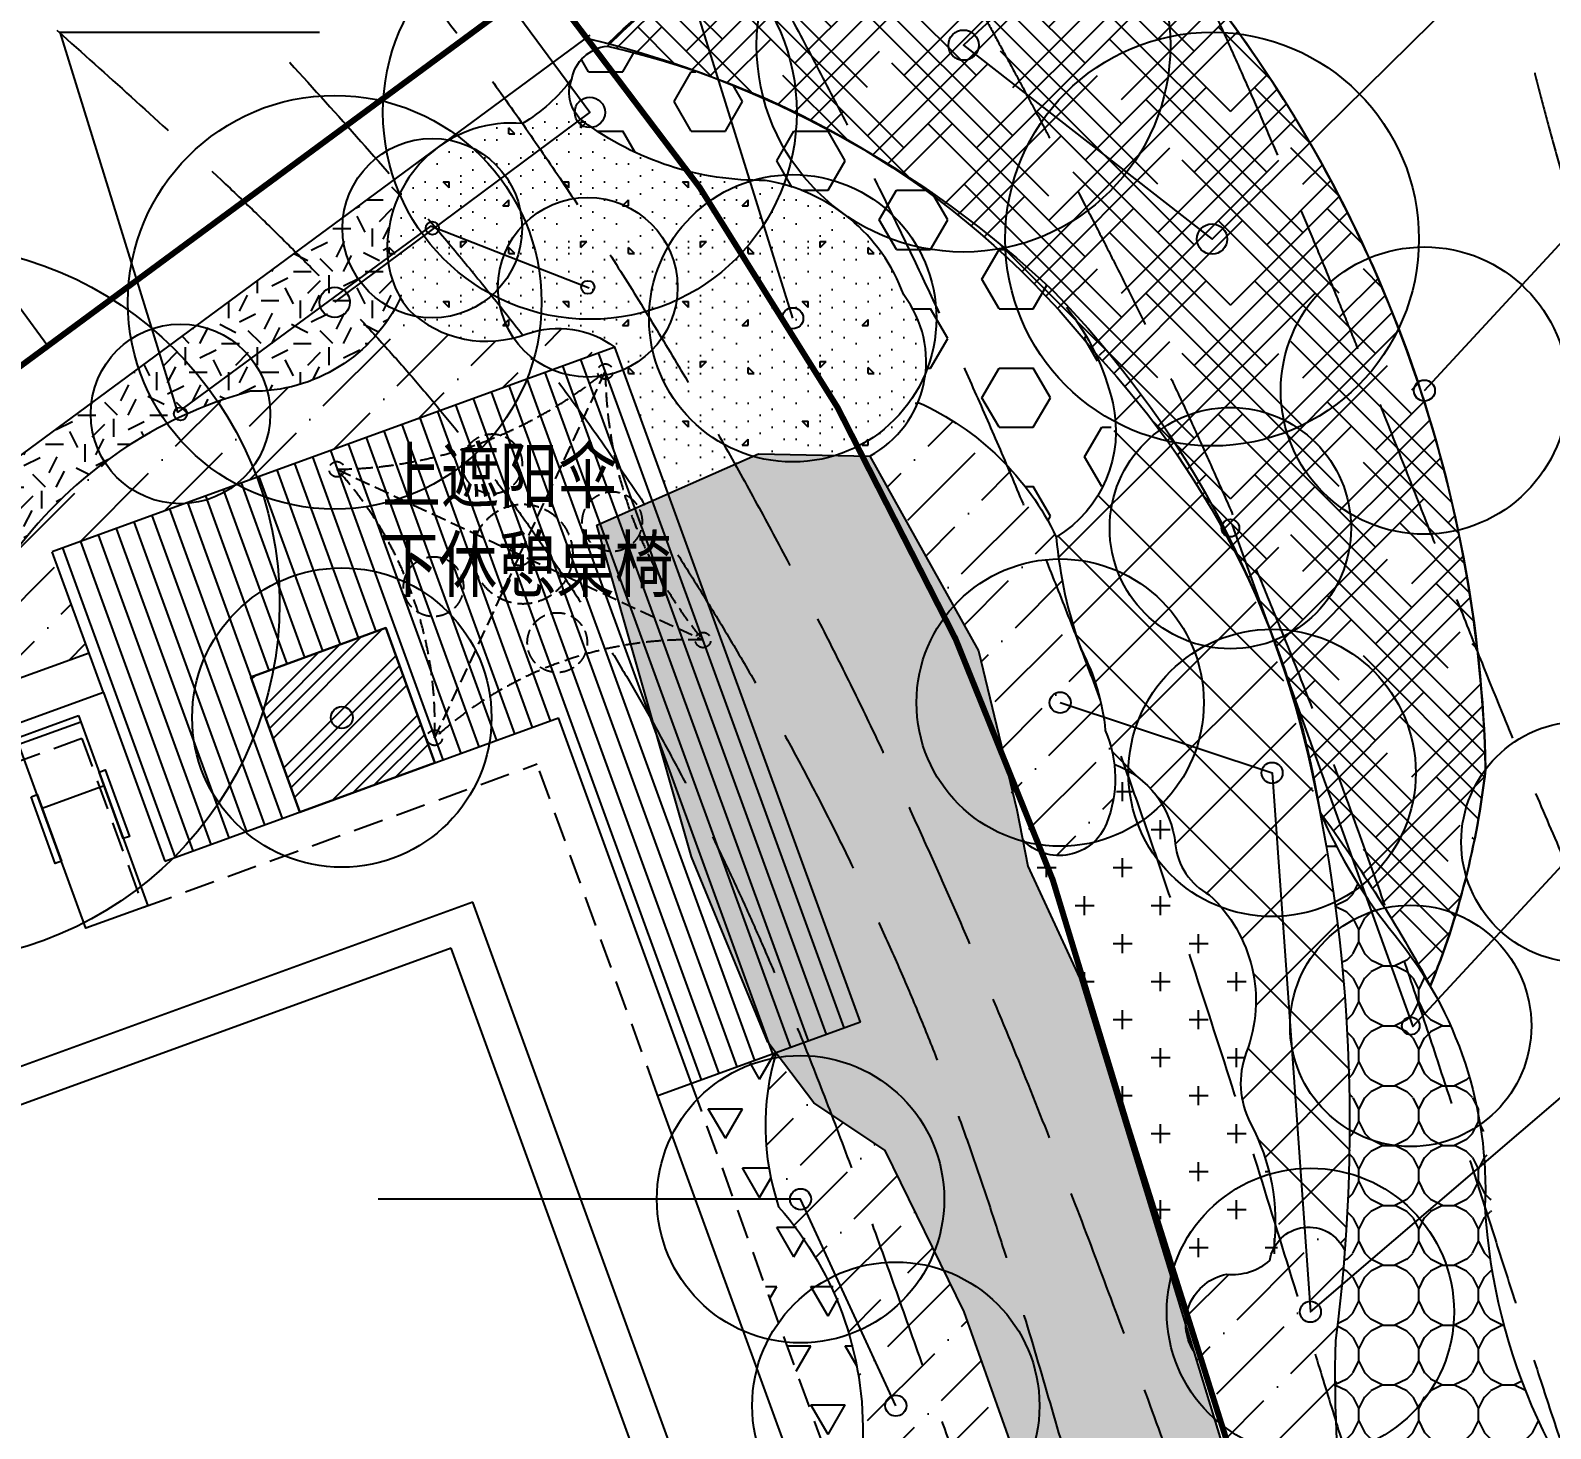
# Model space of a CAD drawing. Extents: x 141531 to 670160, y -200720 to 55914.
# Drawn here: x 523404 to 536102, y -154864 to -143185 of the extents above; entities that cross this region are included whole.
import ezdxf

# ---------------------------------------------------------------- set-up
doc = ezdxf.new("R2010")
doc.units = 0
doc.header["$LTSCALE"] = 1000
doc.header["$MEASUREMENT"] = 0
doc.linetypes.add('DASH', pattern=[0.35, 0.25, -0.1])
doc.linetypes.add('DASHED2', pattern=[0.375, 0.25, -0.125])
for name, color, linetype in [('me2', 40, 'CONTINUOUS'), ('WALL', 254, 'CONTINUOUS'), ('乔木标注', 10, 'CONTINUOUS'), ('乔木配置', 3, 'CONTINUOUS'), ('填充', 3, 'CONTINUOUS'), ('文字22', 3, 'CONTINUOUS'), ('植物', 3, 'CONTINUOUS'), ('灌木', 86, 'CONTINUOUS'), ('灌木填充', 56, 'CONTINUOUS'), ('设计', 4, 'CONTINUOUS')]:
    doc.layers.add(name, color=color, linetype=linetype)
doc.styles.add('DIM_FONT', font='txt', dxfattribs={"width": 0.8})
doc.linetypes.add('ZIGZAG', pattern='A,0.0001,-0.2,[131,ltypeshp.shx,S=0.2,R=0,X=-0.2,Y=0],-0.4,[131,ltypeshp.shx,S=0.2,R=180,X=0.2,Y=0],-0.2', length=0.8001)
pattern_1 = [(45, (0, 0), (168.3798022700467, 617.3926083235043), [793.75, -158.75, 0, -158.75])]

# ---------------------------------------------------------------- blocks, each defined once
blk = doc.blocks.new('MMMTT')
at = {"layer": 'me2', "color": 8, "linetype": 'DASH', "ltscale": 0.5}
for p, q in [((83818581.71865974, 90745049.26949345), (83820950.6403078, 90747453.19026227)), ((83819766.17948377, 90746251.22987786), (83818564.21909733, 90747435.69069424)), ((83819766.17948377, 90746251.22987786), (83820968.13987021, 90745066.76906148))]:
    blk.add_line(p, q, dxfattribs=at)
for centre, major_axis, ratio, start_param, end_param in [((83818564.21909733, 90747435.69069424), (61.64401277543569, 17.50796881446825), 0.9999999953694487, 1.561142752025203, 7.844328059204789), ((83819732.68992677, 90750818.21201026), (3451.531228475877, 945.3606684517661), 0.9999999953061762, 4.112439379754431, 4.792325145372301), ((83823894.10003424, 90746281.49981771), (3056.888989130741, 832.011659329314), 0.9999999952881269, 2.497016038288736, 3.2693573114751), ((83820950.6403078, 90747453.19026227), (61.71391020558533, 17.25997016802415), 0.9999999953700183, 1.565163544612921, 7.848348851792506), ((83815199.19733284, 90746217.74031009), (3452.54283950797, 941.6594691735127), 0.999999995305179, -0.5988774224160894, 0.08100834319577599), ((83819764.32285121, 90747069.60236774), (242.0133659562558, 62.68596295970807), 0.9999999952985643, 1.584424258695646, 7.867609565875233), ((83819770.14660789, 90746275.41471408), (401.7874221849148, 110.3538690412166), 0.9999999953327365, 1.569825213647727, 7.853010520827313), ((83818974.45582058, 90746286.9157408), (241.0017469750484, 66.46922004770799), 0.9999999953160023, 1.568759408441053, 7.851944715620639), ((83820562.83113432, 90746298.5632579), (242.2903024679368, 61.60688745401724), 0.9999999953705045, 1.5888804450964, 7.872065752275986), ((83819766.17948377, 90746251.22987786), (89.93296104577267, 20.47035484354249), 0.999999995320737, 1.614068009692099, 7.897253316871685), ((83819775.97036457, 90745481.22706042), (242.2903024679368, 61.60688745401724), 0.9999999953705045, 1.5888804450964, 7.872065752275986), ((83819796.4494139, 90742123.30934413), (3055.309863029198, 837.7919395026994), 0.999999995315829, 0.9243283206637982, 1.696669593824586), ((83818581.71865974, 90745049.26949345), (61.89282887742312, 16.60695692943172), 0.9999999951457874, 1.575729427493527, 7.858914734673114), ((83820968.13987021, 90745066.76906148), (62.2086904349463, 15.38155124797312), 0.999999995201547, 1.595477225232153, 7.87866253241174)]:
    blk.add_ellipse(centre, major_axis=major_axis, ratio=ratio, start_param=start_param, end_param=end_param, dxfattribs=at)
blk = doc.blocks.new('zzz')
at = {"layer": '植物', "color": 3}
for radius in [3000, 219.7252399017488]:
    blk.add_circle((0, 0), radius, dxfattribs=at)

msp = doc.modelspace()

# ---------------------------------------------------------------- hatches: boundary and pattern name
at = {"layer": '填充'}
h = msp.add_hatch(dxfattribs=at)
h.set_pattern_fill('ANSI31', color=8, scale=100, angle=245, style=0)
h.set_pattern_definition([(290, (0, 0), (149.176203549763, 54.29569775294981), [])])
h.paths.add_polyline_path([(526371.7135942782, -148176.0070345867), (526782.1377662689, -149303.6381795298), (527815.7996491332, -148927.4160218718), (528927.3651149411, -151981.4170394252), (530336.9040461207, -151468.3868244366), (528284.7831861668, -145830.2310997218), (523586.3200822369, -147540.3318163497), (524526.8754763823, -150124.4865235113), (525654.5066213256, -149714.0623515206), (525244.0824493349, -148586.4312065775)])
h = msp.add_hatch(dxfattribs=at)
h.set_pattern_fill('水', color=5, scale=150, style=0)
h.set_pattern_definition([(0, (0, 0), (300, 300), [120, -480]), (45, (240, 60), (6.661338147750939e-14, 600.0000000114148), [169.7052, -254.5584, 169.7058, -254.5587372]), (135, (480, 60), (-600.0000000114148, 6.661338147750939e-14), [169.7052, -254.5584, 169.7058, -254.5587372]), (26.56505119999999, (120, 0), (599.9999998658924, 5.083668153105236e-07), [134.16, -1207.4807862]), (26.56505119999999, (420, 300), (599.9999998658924, 5.083668153105236e-07), [134.16, -1207.4807862]), (333.4349488, (480, 60), (599.9999998658924, -5.083672149908125e-07), [134.16, -1207.4807862]), (333.4349488, (180, 360), (599.9999998658924, -5.083672149908125e-07), [134.16, -1207.4807862])])
h.paths.add_polyline_path([(535970.394148762, -182617.2906183894), (535035.2468896974, -181423.925337673), (535197.8213736656, -180702.5503062236), (535681.2432001316, -179575.0629737016), (536941.6957129791, -179255.1000333898), (537779.8191101723, -178870.5955236448), (538527.5164826147, -177764.7962592909), (538977.0395013152, -175550.095389398), (538961.1681775678, -172448.7488415706), (538264.5976362288, -170457.1380557501), (536801.4873167855, -167894.1082056122), (536061.7391950677, -165865.0663646613), (534983.0853331557, -164052.0714780163), (534582.938835593, -162203.6545488865), (533517.0915217715, -159344.6081773698), (532460.1549211774, -156945.7865411597), (531800.195942578, -155568.5036738971), (531203.8316569114, -153889.1226674161), (530543.451136758, -152540.57545619), (529949.427075032, -152142.6814164298), (529564.7196384318, -151635.0920565352), (528925.5666079216, -150088.3514184391), (528136.7392288067, -147318.1934829014), (529486.4311146238, -146720.9171100821), (530414.7582852105, -146740.2486004095), (531324.0517207058, -148366.1242552008), (531642.664824642, -149694.0674539295), (531735.9582140071, -150166.9886874474), (532168.2499883354, -151099.0371071702), (533360.882471159, -155006.007303908), (534325.6065508638, -157838.9432737474), (535455.4480609176, -161451.9800216776), (537331.928308547, -164955.3338521112), (539130.4747522064, -169144.6224607511), (540026.2436811491, -171675.214273151), (540449.3518279988, -173805.2613726265), (540183.3992547997, -176186.28944965), (540035.5060089416, -178443.9690177202), (539041.6624655725, -180747.6522539355), (538183.482332837, -182339.1481327342), (537017.5678169561, -183377.3237103205)])
at = {"layer": '灌木填充', "ltscale": 0.3}
h = msp.add_hatch(dxfattribs=at)
h.set_pattern_fill('HOUND', color=56, scale=300, angle=45, style=0)
h.set_pattern_definition([(45, (0, 0), (303.083644086084, 505.1394068101399), [2286, -1143]), (135, (0, 0), (303.0836440860839, -505.1394068101399), [2286, -1143])])
edge = h.paths.add_edge_path()
edge.add_arc((528780.3995419741, -148594.5640463217), 6821.48974375638, 337.8271354682239, 353.5812770867787)
edge.add_arc((524602.5439344271, -149606.7278445739), 10959.42630642029, 1.304833429588771, 25.17639706495137)
edge.add_arc((524602.5439344277, -149606.7278445725), 10959.42630641915, 25.17639706494592, 38.46865344126867)
edge.add_arc((531022.2996285891, -146052.1285774239), 3913.748978306409, 56.48649542578612, 135.640399776853)
edge.add_arc((526618.7871307265, -150388.1224088929), 7252.231658131173, 38.484175327727485, 77.21138564491298, ccw=False)
edge.add_arc((526933.8431733855, -150882.212515629), 7336.271115909744, 9.14990475395689, 43.040783300285625, ccw=False)
edge.add_arc((524226.3899332781, -157037.0973557265), 12353.70798370698, 28.359752932611627, 36.34562811806768, ccw=False)
h = msp.add_hatch(dxfattribs=at)
h.set_pattern_fill('HEX', color=56, scale=300, style=0)
h.set_pattern_definition([(0, (0, 0), (0, 494.9334), [285.75, -571.5]), (120, (0, 0), (-428.6248975814051, -247.4666999999999), [285.75, -571.5]), (59.99999999999999, (285.75, 0), (-428.624897581405, 247.4667000000001), [285.75, -571.5])])
edge = h.paths.add_edge_path()
edge.add_arc((529865.6614640731, -148423.9497571771), 2335.624466321489, 25.52167503769607, 65.92810541156265)
edge.add_arc((529983.3404433148, -145946.4745672908), 903.4370868855643, 337.5522030096157, 397.6438642293998)
edge.add_arc((529305.8334621204, -145900.4014431046), 1481.82926139892, 19.95421055698288, 69.8561151617365)
edge.add_arc((528664.3886628429, -148767.5904526641), 4411.383682140767, 74.86542171605844, 86.91690359164289)
edge.add_arc((529509.2887677442, -141947.9499594798), 2489.923435015704, 233.34707379051548, 255.8749784646424, ccw=False)
edge.add_arc((528284.172215313, -143683.3266413986), 370.163042264926, 94.05338530487097, 225.100864967735, ccw=False)
edge.add_arc((526146.2544152508, -151464.7505507529), 8419.784667133237, 47.492035413889084, 75.47464738696272, ccw=False)
edge.add_arc((530713.3291461895, -146559.0484612748), 1718.231217739493, -12.579121863701516, 49.227106086274375, ccw=False)
edge.add_arc((531433.7210626866, -146531.4932869616), 1037.539978617373, 301.3412609628119, 337.2178660828478, ccw=False)
h = msp.add_hatch(dxfattribs=at)
h.set_pattern_fill('CONCRT', color=56, scale=1000, style=0, pattern_type=2)
h.set_pattern_definition([(0, (0, 50), (1000, 1000), [50, -350, 0, -500, 0, -100]), (0, (0, 350), (1000, 1000), [0, -350, 50, -500, 0, -100]), (0, (0, 550), (1000, 1000), [0, -400, 0, -450, 50, -100]), (0, (0, 950), (1000, 1000), [0, -400, 50, -450, 0, -100]), (90, (0, 0), (-999.9999999999999, 1000), [50, -950]), (90, (400, 0), (-999.9999999999999, 1000), [-350, 50, -300, 0, -250, 50]), (90, (900, 0), (-999.9999999999999, 1000), [0, -500, 50, -250, 0, -200]), (90, (100, 0), (-499.9999999999999, 500), [0, -150, 0, -150, 0, -200]), (90, (200, 50), (-499.9999999999999, 500), [0, -200, 0, -150, 0, -150]), (90, (300, 0), (-499.9999999999999, 500), [0, -200, 0, -200, 0, -100]), (90, (500, 100), (-499.9999999999999, 500), [0, -150, 0, -200, 0, -150]), (45, (0, 0), (5.551115123125783e-14, 999.9999983219685), [70.71000000000001, -424.264, 70.71000000000001, -848.5295600000001]), (135, (400, 0), (5.551115123125783e-14, 999.9999983219685), [-707.0999999999999, 70.71000000000001, -565.69356, 70.71000000000001])])
edge = h.paths.add_edge_path()
edge.add_line((527925.2462071307, -143592.8125623318), (527513.785785646, -143962.6657467636))
edge.add_arc((527423.472740164, -144994.4892612166), 1035.76841579689, 84.9977855268789, 174.0415401879938)
edge.add_arc((527192.269805826, -144988.8009371916), 805.4329832691191, 172.7365696507381, 289.1532824300837)
edge.add_arc((527783.0979957633, -146689.8931426633), 995.3425834079468, 59.73283942367931, 109.15328243008759, ccw=False)
edge.add_line((528284.7831861667, -145830.2310997215), (528730.6911499837, -147055.353161464))
edge.add_line((528730.6911499837, -147055.353161464), (529486.4311146238, -146720.9171100821))
edge.add_line((529486.4311146238, -146720.9171100821), (530414.7582852105, -146740.2486004095))
edge.add_arc((529983.3404433152, -145946.4745672906), 903.4370868851423, 298.5241723600665, 348.0840182947362)
edge.add_arc((529983.3404433149, -145946.4745672907), 903.4370868854459, 348.0840182947516, 397.6438642294029)
edge.add_arc((529305.8334621203, -145900.4014431046), 1481.829261399019, 19.95421055698028, 73.88192080717131)
edge.add_arc((530155.4968390211, -138379.0235749257), 6113.527454402109, 258.1650216840781, 265.88891637655865, ccw=False)
edge.add_arc((529415.3715857592, -142196.9283153432), 2225.75988233301, 229.3318073271917, 256.6554350136811, ccw=False)
edge.add_arc((528215.6907151726, -143702.2842057266), 310.3901624716833, 159.3480369045128, 216.0985902770207, ccw=False)
h = msp.add_hatch(dxfattribs=at)
h.set_pattern_fill('GEOL1', color=56, scale=600, style=0, pattern_type=2)
h.set_pattern_definition([(0, (0, 0), (600, 600), [150, -450]), (0, (330, 360), (600, 600), [150, -450]), (90, (60, 210), (-599.9999999999999, 600), [150, -450]), (90, (300, 420), (-599.9999999999999, 600), [150, -450]), (45, (120, 420), (6.661338147750939e-14, 600.0000000114148), [150, -698.5281372000001]), (135, (330, 0), (-600.0000000114148, 6.661338147750939e-14), [150, -698.5281372000001]), (26.5650512, (150, 180), (600.0000000000565, 2.400386889256367e-07), [150, -1191.6407862]), (26.5650512, (420, 480), (600.0000000000565, 2.400386889256367e-07), [150, -1191.6407862]), (63.43494882, (420, 0), (3.059918984860133e-08, 600.0000000000564), [150, -1191.6407862]), (63.43494882, (150, 270), (3.059918984860133e-08, 600.0000000000564), [150, -1191.6407862]), (63.43494882, (360, 120), (3.059918984860133e-08, 600.0000000000564), [150, -1191.6407862]), (116.5650512, (0, 330), (-2.400388887657812e-07, 600.0000000000564), [150, -1191.6407862]), (153.43494882, (120, 90), (-600.0000000000564, 3.059938968874576e-08), [150, -1191.6407862])])
edge = h.paths.add_edge_path()
edge.add_arc((527421.9247277298, -144993.6585493198), 1034.142746740987, 129.4827898121411, 205.3515349205835)
edge.add_arc((525263.1048663477, -144835.1788896926), 1363.948491198976, 269.99999999941804, 333.84314740454477, ccw=False)
edge.add_arc((526134.945652179, -149618.698096838), 3528.961637255549, 104.3031959668875, 129.7214626170877)
edge.add_arc((526202.440149665, -149722.9978956718), 3652.34739728895, 129.4902404789671, 143.2363851179443)
edge.add_arc((521022.8409024811, -146072.1120302133), 2687.922062103678, 289.2354401386061, 326.9757505757157, ccw=False)
edge.add_arc((521022.8409024808, -146072.1120302122), 2687.922062104787, 261.34346889742227, 289.23544013860305, ccw=False)
edge.add_line((520618.2795197615, -148729.4142523092), (526764.3687693249, -144195.4910341933))
h = msp.add_hatch(dxfattribs=at)
h.set_pattern_fill('ANSI37', color=56, scale=300, style=0)
h.set_pattern_definition([(45, (0, 0), (-336.7596045400932, 336.7596045400933), []), (135, (0, 0), (-336.7596045400933, -336.7596045400932), [])])
edge = h.paths.add_edge_path()
edge.add_arc((522172.9613887544, -152282.0299131364), 12259.39047780391, 354.8633878339112, 382.4815728029891)
edge.add_arc((526030.7992408704, -151133.643493063), 8265.98888831787, 25.35292033213324, 44.24474423290781)
edge.add_arc((530951.8152851958, -146490.6552460843), 1505.052225188988, -17.10225598908869, 48.3382032881384, ccw=False)
edge.add_arc((531433.7210626843, -146531.4932869598), 1037.539978620218, 301.34126096286656, 337.2178660828057, ccw=False)
edge.add_arc((535600.1837334397, -147109.0844737774), 3639.904281495507, 184.8628136825218, 200.0010055785463)
edge.add_arc((530576.8943138487, -149202.0878513286), 1813.42090434791, 5.353756107773393, 27.881019964183622, ccw=False)
edge.add_arc((531445.125546773, -149433.703290634), 1019.384714997184, 6.791635346842895, 23.153403193832673, ccw=False)
edge.add_arc((532169.7001911583, -150061.5132170017), 801.7425743605211, 5.906178010078179, 68.97412556787782, ccw=False)
edge.add_arc((533512.59533602, -149922.5921555742), 548.3190654919517, 185.9061780100766, 241.5432319545384)
edge.add_arc((532367.8493152134, -151330.4522747604), 1279.693495623003, -14.200839407848378, 46.33982521541378, ccw=False)
edge.add_arc((534193.1435011738, -151990.2771050751), 679.3524414191467, 149.3931545657785, 208.521026492737)
edge.add_arc((531452.1663065089, -153370.5416441192), 2389.96462906503, 2.03633955772591, 26.218787968741708, ccw=False)
edge.add_arc((534081.3927431705, -153508.505777249), 328.099971154379, 23.129928032754606, 137.2088277694076, ccw=False)
h = msp.add_hatch(dxfattribs=at)
h.set_pattern_fill('ANSI36', color=56, scale=200, style=0)
h.set_pattern_definition(pattern_1)
edge = h.paths.add_edge_path()
edge.add_arc((527765.3484933178, -146606.6038121617), 934.1129421845707, 56.21536944387744, 116.7166892530704)
edge.add_arc((527214.4791980535, -144842.5760387716), 938.8124934008055, 219.2405941719944, 278.0156602782093, ccw=False)
edge.add_arc((525263.1048663476, -144835.1788896923), 1363.948491199209, 270.0000000000049, 333.84314740453596, ccw=False)
edge.add_arc((526168.7619789904, -149687.7994697944), 3604.309607895862, 104.5527137141277, 143.3642083457265)
edge.add_arc((521022.8409024951, -146072.1120302268), 2687.922062084524, 261.34346889724475, 326.9757505757929, ccw=False)
edge.add_line((520618.2795197706, -148729.4142523025), (518057.5107880587, -150619.2281671868))
edge.add_arc((517530.3926052598, -150997.6431395031), 648.8847893967214, -46.2284103089392, 35.67433880235342, ccw=False)
edge.add_arc((516923.9179063198, -150364.5891144471), 1525.565437691115, 286.42612060991104, 313.77158969106165, ccw=False)
edge.add_arc((516037.1238349845, -149036.3312548455), 3087.138289066262, 270.0000000000054, 295.2769848619667, ccw=False)
edge.add_line((516037.1238349848, -152123.4695439117), (514509.4109072544, -153237.6795888662))
edge.add_line((514509.4109072544, -153237.6795888662), (514538.9429168136, -153408.3637905908))
edge.add_line((514538.9429168136, -153408.3637905908), (519238.8590118955, -151676.704894527))
edge.add_line((519238.8590118955, -151676.704894527), (518725.828796907, -150267.1659633482))
edge.add_line((518725.828796907, -150267.1659633482), (523894.1382112299, -148386.0551750569))
edge.add_line((523894.1382112299, -148386.0551750569), (523586.3200822368, -147540.3318163498))
edge.add_line((523586.3200822368, -147540.3318163498), (528284.7831861667, -145830.2310997215))
h = msp.add_hatch(dxfattribs=at)
h.set_pattern_fill('ANSI36', color=56, scale=200, style=0)
h.set_pattern_definition(pattern_1)
edge = h.paths.add_edge_path()
edge.add_arc((531998.3482887979, -149652.5796663874), 424.4374314877117, 223.9046287037157, 338.4143268469286)
edge.add_arc((531445.125546769, -149433.7032906352), 1019.384715001311, 338.4143268469272, 383.1534031938099)
edge.add_arc((530775.9418442978, -149169.121628627), 1612.228774124698, 4.847317832283369, 27.27809633103236)
edge.add_arc((535574.1855956796, -147113.8714266775), 3613.594843148484, 184.8221304837446, 201.3631024765307, ccw=False)
edge.add_arc((529865.6614640731, -148423.949757177), 2335.624466321452, 25.52167503769414, 65.92810541156179)
edge.add_arc((529983.340443315, -145946.4745672902), 903.4370868855491, 298.5241723600697, 337.55220300957933, ccw=False)
edge.add_line((530414.7582852105, -146740.2486004095), (531324.0517207058, -148366.1242552008))
edge.add_line((531324.0517207058, -148366.1242552008), (531692.5432025135, -149946.9100631365))
h = msp.add_hatch(dxfattribs=at)
h.set_pattern_fill('ANSI34', color=56, scale=50, style=0)
h.set_pattern_definition([(45, (0, 0), (-336.7596045400933, 336.7596045400933), []), (45, (112.25325, 0), (-336.7596045400933, 336.7596045400933), []), (45, (224.5065, 0), (-336.7596045400933, 336.7596045400933), []), (45, (336.76, 0), (-336.7596045400933, 336.7596045400933), [])])
h.paths.add_polyline_path([(526782.1377662688, -149303.6381795299), (525654.5066213256, -149714.0623515206), (525244.0824493349, -148586.4312065775), (526371.7135942782, -148176.0070345868)])
h = msp.add_hatch(dxfattribs=at)
h.set_pattern_fill('CROSS', color=56, scale=200, style=0)
h.set_pattern_definition([(0, (0, 0), (317.5, 317.5), [158.75, -476.25]), (90, (79.375, -79.375), (-317.5, 317.5), [158.75, -476.25])])
edge = h.paths.add_edge_path()
edge.add_arc((533459.7685295248, -153981.1541860233), 404.7194096609613, 91.9285389699935, 181.232911579536, ccw=False)
edge.add_arc((533491.5888710399, -153225.4019307316), 354.1890469831879, 262.6289742509157, 350.2115029746272)
edge.add_arc((530845.4289835964, -153515.1397769738), 3003.973913789835, 4.382011003846719, 25.72776810808822)
edge.add_arc((534230.7869416534, -151979.742475892), 717.510598676519, 159.063171585401, 198.8131582079072, ccw=False)
edge.add_arc((532433.5345741925, -151292.1145204025), 1206.794023132179, 339.0631715853879, 398.896314611662)
edge.add_arc((531269.140419629, -152382.4159261355), 2800.10051867356, 41.29978336055068, 50.33201979871119)
edge.add_arc((531998.1998130725, -150267.5757985894), 1059.127175631408, 2.194457778368479, 64.30857981785746)
edge.add_arc((531799.1680040611, -149479.666646059), 678.9255844296865, -52.93264374602188, 14.197328874688992, ccw=False)
edge.add_arc((531973.178812111, -149864.2208447267), 282.8973206497606, 200.1882776922779, 326.24760165593705, ccw=False)
edge.add_line((531707.6616706443, -149961.8504591794), (531735.9582140071, -150166.9886874474))
edge.add_line((531735.9582140071, -150166.9886874474), (532168.2499883354, -151099.0371071702))
edge.add_line((532168.2499883354, -151099.0371071702), (533055.1428169052, -153989.8624145098))
h = msp.add_hatch(dxfattribs=at)
h.set_pattern_fill('CIRC', color=56, scale=500, style=0, pattern_type=2)
h.set_pattern_definition([(0, (200, 0), (500, 500), [100, -400]), (90, (0, 200), (-499.9999999999999, 500), [100, -400]), (45, (400, 50), (-0.000392444263530578, 500.0003924537759), [70.7106781, -636.3961029999999]), (45, (50, 400), (-0.000392444263530578, 500.0003924537759), [70.7106781, -636.3961029999999]), (135, (100, 50), (-500.0003924537759, -0.000392444263530578), [70.7106781, -636.3961029999999]), (135, (450, 400), (-500.0003924537759, -0.000392444263530578), [70.7106781, -636.3961029999999]), (63.43494880000001, (0, 300), (2.000322407713639e-07, 500.0000000000471), [111.80339885, -1006.23059]), (63.43494880000001, (450, 100), (2.000322407713639e-07, 500.0000000000471), [111.80339885, -1006.23094]), (153.4349488, (200, 0), (-500.000000000047, 2.000322962825152e-07), [111.80339885, -1006.23094]), (153.4349488, (400, 450), (-500.000000000047, 2.000322962825152e-07), [111.80339885, -1006.23094]), (206.5650512, (200, 0), (-500.000000000047, -2.000321575046371e-07), [111.80339885, -1006.23059]), (206.5650512, (400, 50), (-500.000000000047, -2.000321575046371e-07), [111.80339885, -1006.23059]), (296.5650512, (0, 200), (2.000323517936664e-07, -500.000000000047), [111.80339885, -1006.23059]), (296.5650512, (450, 400), (2.000323517936664e-07, -500.000000000047), [111.80339885, -1006.23059])])
edge = h.paths.add_edge_path()
edge.add_arc((536280.6162720798, -160322.9740748892), 2274.316933943539, 299.1448914507703, 359.9999999999956)
edge.add_arc((528509.68546743, -160712.018017663), 10052.77858699384, 2.217908574128428, 11.45540337120995)
edge.add_arc((532683.621112055, -160153.06434746), 5857.729183598443, 14.20641312316929, 47.21428912817488)
edge.add_arc((540458.9627139106, -152735.6228289102), 4913.009867899123, 188.1292126385218, 219.4003163269219, ccw=False)
edge.add_arc((531734.4676949752, -153102.7949350672), 3874.722739423561, 355.1506070437885, 394.70635131672)
edge.add_arc((538852.0798071284, -147598.4158374401), 5132.357211920011, 204.3632012788502, 219.9884889008677, ccw=False)
edge.add_arc((520587.7378751798, -152318.7501545428), 13836.11168713735, -7.515819926631707, 10.844303343693412, ccw=False)
edge.add_arc((544526.8691012872, -154417.3630966426), 10225.96892052553, 178.3813648839615, 196.2796979774161)
edge.add_arc((544526.8691012928, -154417.363096641), 10225.96892053135, 196.279697977416, 212.9333869930436)
edge.add_arc((545884.1832659327, -153538.1548210133), 11843.16060164536, 212.9333869930437, 219.6281428170027)
edge.add_arc((534313.638388483, -163119.7186799124), 3179.617927749272, 14.765652011494694, 39.62814281700338, ccw=False)
h = msp.add_hatch(dxfattribs=at)
h.set_pattern_fill('TRIANG', color=56, scale=200, style=0)
h.set_pattern_definition([(59.99999999999999, (0, 0), (-285.749897581405, 494.9334591314033), [285.75, -285.75]), (120, (0, 0), (-571.499897581405, 5.913140346258672e-05), [285.75, -285.75]), (0, (-142.875, 247.467), (285.75, 494.9333999999999), [285.75, -285.75])])
edge = h.paths.add_edge_path()
edge.add_arc((527883.6896104533, -154709.3781701836), 2453.519810716587, 341.2608132876426, 403.8226557525565)
edge.add_arc((531672.2699753642, -152334.1099118927), 2128.714619008029, 163.3650227139368, 198.5264009046184, ccw=False)
edge.add_line((529632.6463374725, -151724.7156676371), (528927.3651149411, -151981.4170394254))
edge.add_line((528927.3651149411, -151981.4170394254), (530207.1502426062, -155497.5977794389))
h = msp.add_hatch(dxfattribs=at)
h.set_pattern_fill('ANSI36', color=56, scale=200, style=0)
h.set_pattern_definition(pattern_1)
edge = h.paths.add_edge_path()
edge.add_arc((529089.0770718363, -155410.0585963434), 2715.744902212411, 351.25028995309776, 356.655285114434, ccw=False)
edge.add_arc((531235.4194933237, -155118.7310663217), 886.2645993406359, 176.2021320894183, 307.3594596375043, ccw=False)
edge.add_arc((527538.895263202, -154873.3463593413), 2818.39530924703, 356.2021320894241, 401.3733649062597)
edge.add_arc((531672.269975365, -152334.1099118927), 2128.714619008802, 164.6003195713569, 198.5264009046114, ccw=False)
edge.add_line((529619.9828413209, -151768.8281692025), (529949.427075032, -152142.6814164298))
edge.add_line((529949.427075032, -152142.6814164298), (530543.451136758, -152540.57545619))
edge.add_line((530543.451136758, -152540.57545619), (531203.8316569114, -153889.1226674161))
edge.add_line((531203.8316569114, -153889.1226674161), (531800.195942578, -155568.5036738971))
h = msp.add_hatch(dxfattribs=at)
h.set_pattern_fill('ANSI36', color=56, scale=200, style=0)
h.set_pattern_definition(pattern_1)
edge = h.paths.add_edge_path()
edge.add_arc((533620.1652048602, -158741.287929896), 1527.423897600448, 30.468618906299014, 69.92994430052772, ccw=False)
edge.add_arc((543947.3704837945, -154565.3120279325), 9631.347745309497, 174.3700814722134, 200.6811230452435, ccw=False)
edge.add_arc((524948.3672062439, -152692.4267375746), 9459.745069173807, 354.3700814722135, 355.8341243779781)
edge.add_arc((534081.3927431706, -153508.5057772489), 328.0999711543626, 23.12992803272516, 152.3364462190425)
edge.add_arc((534081.392743171, -153508.5057772491), 328.0999711548209, 152.3364462190483, 171.5094783059281)
edge.add_arc((533446.1485074747, -153104.3037724114), 472.3602461717949, 263.9576656771473, 311.1357773516678, ccw=False)
edge.add_arc((533479.1054427045, -153989.86241451), 423.962625799392, 101.245605823141, 179.9999999999843)
edge.add_line((533055.1428169052, -153989.8624145098), (534144.3295103237, -157306.6187890002))

# ---------------------------------------------------------------- linework, layer by layer
at = {"layer": 'WALL', "color": 1}
for p, q in [((523550.8154362174, -145819.5434073517), (527686.4590203655, -142767.4923980049)), ((523313.297078494, -145497.697124564), (523550.8154362174, -145819.5434073517)), ((501181.8217213688, -162327.5689313984), (523550.8154362174, -145819.5434073517))]:
    msp.add_line(p, q, dxfattribs=at)
at = {"layer": '乔木标注', "ltscale": 0.3}
for points in [[(529771.6756860052, -145589.3019144316), (528314.0671496536, -140904.0879790965), (527223.5450304851, -140904.0879790965)], [(533204.9967796892, -141441.8753491516), (531198.461199278, -143308.0019156542), (533274.3188944173, -144927.8183853656), (535668.9332655873, -142566.4782330751), (537399.4012122346, -142566.4782330751)], [(525946.0489083934, -145455.8696602402), (528077.1949112092, -143869.695994325), (526541.5769095524, -141792.0505746641), (525019.9926321108, -141792.0505746641)], [(528071.445072561, -145337.2230512384), (526745.1283515116, -144820.2646551811), (524635.927511996, -146373.5603492493), (523653.2883278974, -143199.3720730886), (525818.0812333506, -143199.3720730886)], [(535048.2936297209, -146193.2765476344), (536277.2039331828, -144865.4069996194), (537264.5239318963, -144865.4069996194)], [(533442.0738881624, -147317.294739653), (534952.7615681271, -151504.7910891034), (536374.1284836695, -149969.2960865042), (537187.188542026, -148384.777856853), (539443.0212174571, -148384.777856853)], [(532005.7167787312, -148799.6662565494), (533775.8721387474, -149386.597902063), (534096.0057611831, -153888.3269700101), (536205.1623742859, -152084.4833975431), (537262.9373272818, -152084.4833975431)], [(530633.0236809282, -154672.4174144009), (529837.371159504, -152947.8542367089), (526309.9538199983, -152947.8542367089)]]:
    msp.add_lwpolyline(points, dxfattribs=at)
at = {"layer": '灌木'}
msp.add_line((505493.6606222182, -159891.1856750613), (528078.9108104863, -143223.5656950257), dxfattribs=at)
at = {"layer": '灌木', "linetype": 'ZIGZAG', "ltscale": 0.2}
for points in [[(535097.4362145386, -151169.0096180221, 0.06884888729194275), (535559.1283726012, -149357.1633939463, 0.1045376684310725), (534520.8507704744, -144944.5165160439, 0.0580635293017491), (533183.2116137808, -142789.0180280479, 0.3597949696486277), (528224.1027989057, -143315.7942470569, -0.1706062633513973), (532295.6894701596, -145875.0697998777, -0.1489642690862736), (534176.7652000193, -149715.6130118431, -0.03485906333776127), (535097.4362145386, -151169.0096180221, 1.632979755781363)], [(527925.2462071307, -143592.8125623318, -0.3352878355456452), (528224.1027989057, -143315.7942470569, -0.2672961474418022)], [(528072.0898629861, -143254.0281612276, -0.1301618880946709), (531952.2722155808, -145366.2584606962, -0.1361327115232853), (534077.202754774, -149241.0360870679, -0.08910796867135787), (534304.9805384937, -154128.5126623596, 0.1712651776522167), (536387.5499694817, -160607.8335500237, -0.151072531711303), (537672.2729231075, -163512.7746263738, 0.1564199447070713), (539429.3989743607, -167629.0642166422, -0.2555338894737395), (540743.1818236238, -172408.3767934159, 0.1384655397589049), (540932.4728303079, -176334.0250397418, -0.2840920120859218), (540029.8247081336, -180150.7793555945, 0.2059252253911618), (539159.5376660951, -181965.0928492205, -0.3463827602962132), (536647.6712925056, -184924.6833089124, -0.4031980414810288)], [(530414.7582852105, -146740.2486004095, 0.4616397143328753), (530698.7020746314, -145394.6989730495, 0.2718933659502826), (529542.8327610291, -144437.6474336229, -0.1647637658535438), (528022.888605622, -143945.5318151952, -0.3261311034223039), (527925.2462071308, -143592.8125623317, -0.09451002091787243), (527513.785785646, -143962.6657467636, 0.4093336884434298), (526393.3001476696, -144886.9688406638, 0.2084926594872928), (526564.6190481479, -145520.1088301036, 0.2905493437452569), (527550.9049028718, -145719.038612361, -0.2507298863468508), (528284.7831861667, -145830.2310997214)], [(526495.593757466, -145419.4105389172, -0.2937987848154194), (525242.7982073629, -146198.9762083017, 0.1673573462500138), (523276.5022332504, -147537.0132617434, -0.2944690682322994), (520618.2795197614, -148729.4142523092, -3.764018104318962)], [(532058.3511334482, -145496.5255544541, -0.1109444276336722), (532444.2827541588, -146296.4310080668, -0.3237296054168532), (531973.3812002428, -147417.6400824545)], [(530818.3221302653, -146291.4443520796, -0.1781560783672789), (531973.3812002428, -147417.6400824545, 0.06614905307011655), (532179.8143894516, -148354.0650877455, -0.09861151976843917), (532382.4043434409, -149032.8870553258, -0.1977290948123015), (532393.019289362, -149808.7268231386, -0.5458387940960759), (531692.5432025135, -149946.9100631365, -1.489489357136483)], [(532457.357018434, -149313.1518702821, -0.2823492541526208), (532967.18689751, -149979.0140731597, 0.2476465676374213), (533251.3237567556, -150404.6616105811, -0.3070490328167506), (533560.6499958003, -151723.348378815, 0.2160326627207544), (533596.2359506795, -152314.6551496852, -0.1516252116249941), (533790.798163308, -153356.1759337317, 15.77808568239747)], [(534176.7652000193, -149715.6130118431, 0.0679967490390866), (534804.381194546, -150746.2359758913, -0.1839881431584428), (535554.0142591975, -153016.9529173849, 0.1877255692319309), (537034.4748331322, -156258.4836999178, -0.1857951770885022), (538513.5563449224, -159891.1220781175, -0.3239600461047631), (537388.2537294856, -162309.341809971, -2.763629608368659)], [(529632.6463374725, -151724.7156676371, 0.154635625518922), (529653.8709974426, -153010.4910877866, -0.199689188683701), (530351.1011897279, -155060.0277617316, 0.6441925302015232), (531773.2168960898, -155823.173323446, 1.577705194250015)], [(533119.0016216078, -154213.624668043, -0.5239573978476627), (533396.4263278968, -153574.0397695646, 0.208811212261746), (533756.8886487477, -153460.0631950064, -0.7561538035951343), (534383.1188697597, -153379.6223585907, -0.2367437044523934)]]:
    msp.add_lwpolyline(points, format="xyb", dxfattribs=at)
at = {"layer": '灌木', "ltscale": 0.3}
msp.add_lwpolyline([(528229.8262995473, -143294.1483629894, -0.3561667527307046), (533183.2116137808, -142789.0180280479, -0.1635941859720075), (535559.1283726012, -149357.1633939463, -0.06884888729194634), (535097.4362145386, -151169.0096180221, -6.052619854628093)], format="xyb", dxfattribs=at)
at = {"layer": '灌木', "linetype": 'ZIGZAG', "ltscale": 0.2}
msp.add_lwpolyline([(526782.1377662688, -149303.6381795299), (525654.5066213256, -149714.0623515206), (525244.0824493349, -148586.4312065775), (526371.7135942782, -148176.0070345868)], close=True, dxfattribs=at)
at = {"layer": '设计'}
for p, q in [((528284.7831861668, -145830.2310997213), (523586.3200822368, -147540.3318163498)), ((530336.9040461201, -151468.386824437), (528284.7831861667, -145830.2310997214)), ((524013.8452613939, -148714.9475923321), (523586.3200822369, -147540.3318163498)), ((525244.0824493349, -148586.4312065775), (526371.7135942782, -148176.0070345867)), ((526371.7135942782, -148176.0070345867), (526782.1377662688, -149303.6381795299)), ((523894.1382112299, -148386.0551750569), (518725.828796907, -150267.1659633483)), ((525244.0824493349, -148586.4312065775), (525654.5066213256, -149714.0623515206)), ((524013.8452613939, -148714.947592332), (519174.428264346, -150476.3513304594)), ((524013.8452613939, -148714.947592332), (524526.8754763824, -150124.4865235113)), ((524526.8754763824, -150124.4865235114), (527815.7996491332, -148927.4160218718)), ((528927.3651149411, -151981.4170394254), (527815.7996491332, -148927.4160218718)), ((527098.5926761804, -150465.471338805), (516198.158275064, -154432.9050013829)), ((529013.9054788041, -155727.7500152061), (527098.5926761804, -150465.471338805)), ((526919.2909329423, -150849.9851680386), (516582.6721042974, -154612.2067446209)), ((528629.3916495705, -155548.4482719681), (526919.2909329423, -150849.9851680386)), ((530336.90404612, -151468.3868244368), (528645.4573287052, -152084.0230824231)), ((530167.4469665044, -156265.6552449203), (528640.3141362676, -152069.8922773367))]:
    msp.add_line(p, q, dxfattribs=at)
at = {"layer": '设计', "color": 8}
for p, q in [((523289.1709637415, -149096.3954726375), (523806.001905171, -148908.2843938009)), ((523307.9820716251, -149148.0785667805), (523824.8130130547, -148959.9674879439)), ((524019.9597424776, -149496.1287204899), (523503.128801048, -149684.2397993265))]:
    msp.add_line(p, q, dxfattribs=at)
at = {"layer": '设计', "color": 144, "linetype": 'DASHED2'}
for p, q in [((523834.5435181559, -149099.4614215656), (519558.9420935794, -150655.6530736974)), ((523834.5435181559, -149099.4614215656), (524347.5737331444, -150509.0003527449)), ((524347.5737331444, -150509.0003527449), (527636.4979058948, -149311.9298511053)), ((528640.3141362676, -152069.8922773367), (527636.4979058948, -149311.9298511053)), ((530551.960795738, -156444.9569881584), (528927.3651149413, -151981.4170394253))]:
    msp.add_line(p, q, dxfattribs=at)
at = {"layer": '设计', "color": 6, "linetype": 'DASHED2', "const_width": 50}
for points in [[(536634.2951031105, -184941.5608312406), (491123.7403449932, -184941.5608312406, -0.4767578017817252), (493899.5750636456, -181141.438296586), (499491.3151456679, -181141.438296586), (499491.3151456679, -175104.7077088737, -0.3470973349876543), (497961.0435008364, -171716.9763103369, 0.1410627868452101), (497601.7495946769, -164969.6154534165), (527686.4590203655, -142767.4923980049)], [(527686.4590203655, -142767.4923980049, -0.1105493476739769), (532575.1741525329, -152355.1354801531, 0.05358824319350464), (538359.2691849689, -166987.6133343258, -0.3244788139438159), (536634.2951031105, -184941.5608312406, 0.4630806612930211)]]:
    msp.add_lwpolyline(points, format="xyb", dxfattribs=at)
at = {"layer": '设计'}
for points in [[(536801.4873167855, -167894.1082056122), (536061.7391950677, -165865.0663646613), (534983.0853331557, -164052.0714780163), (534582.938835593, -162203.6545488865), (533517.0915217715, -159344.6081773698), (532460.1549211774, -156945.7865411597), (531800.195942578, -155568.5036738971), (531203.8316569114, -153889.1226674161), (530543.451136758, -152540.57545619), (529949.427075032, -152142.6814164298), (529564.7196384318, -151635.0920565352), (528925.5666079216, -150088.3514184391), (528136.7392288067, -147318.1934829014), (529486.4311146238, -146720.9171100821), (530414.7582852105, -146740.2486004095), (531324.0517207058, -148366.1242552008), (531642.664824642, -149694.0674539295)], [(531642.664824642, -149694.0674539295), (531735.9582140071, -150166.9886874474), (532168.2499883354, -151099.0371071702), (533360.882471159, -155006.007303908), (534325.6065508638, -157838.9432737474), (535455.4480609176, -161451.9800216776), (537331.928308547, -164955.3338521112), (539130.4747522064, -169144.6224607511), (540026.2436811491, -171675.214273151), (540449.3518279988, -173805.2613726265), (540183.3992547997, -176186.28944965), (540035.5060089416, -178443.9690177202), (539041.6624655725, -180747.6522539355), (538183.482332837, -182339.1481327342), (537017.5678169561, -183377.3237103205), (535970.394148762, -182617.2906183894)]]:
    msp.add_lwpolyline(points, dxfattribs=at)
msp.add_lwpolyline([(525654.5066213256, -149714.0623515206), (526782.1377662689, -149303.63817953), (526371.7135942782, -148176.0070345867), (525244.0824493349, -148586.4312065775)], close=True, dxfattribs=at)
at = {"layer": '设计', "color": 8}
msp.add_lwpolyline([(523806.001905171, -148908.2843938009), (524383.813967015, -150495.8099863335), (523866.9830255855, -150683.9210651702), (523289.1709637415, -149096.3954726375)], dxfattribs=at)
for points in [[(523977.6347497394, -149379.8417586682), (524029.3178438825, -149361.0306507845), (524231.5372536317, -149916.6239128212), (524179.8541594888, -149935.4350207049)], [(523409.1207141669, -149586.7639453885), (523460.8038083098, -149567.9528375048), (523663.0232180593, -150123.5460995415), (523611.3401239164, -150142.3572074251)]]:
    msp.add_lwpolyline(points, close=True, dxfattribs=at)
at = {"layer": '设计', "color": 8, "linetype": 'DASH', "ltscale": 5}
for points, knots in [([(518532.0985673066, -138382.6029349821), (519922.599560215, -139647.978719704), (522218.1770400984, -142098.365490504), (526534.5132396674, -145494.3985947003), (530191.9034101074, -151288.3730970176), (532429.553163984, -160240.9229980279), (538355.3232171569, -170627.9127124892), (537545.0430834978, -181631.335045856), (531481.6816712706, -186128.7862177588), (530388.279810565, -188465.4438708251), (529742.4880977932, -189633.0498993053)], [10519.24050066511, 10519.24050066511, 10519.24050066511, 10519.24050066511, 15233.80568850645, 23786.57388235932, 31408.33982812096, 43717.15988067852, 52424.81217799199, 56635.29981636337, 64899.0250284684, 66029.95021911681, 66029.95021911681, 66029.95021911681, 66029.95021911681]), ([(520741.9309672173, -138382.6029349821), (522040.5792941715, -139566.3135203691), (523977.3330862297, -141838.7152524501), (527923.1538980172, -145663.1157231542), (531489.1318862688, -152124.6660624085), (532622.5092055234, -158265.48858724), (537574.055582434, -167353.6554837982), (539871.4247022787, -177652.3898133918), (535294.805938535, -184066.9044850304), (532265.205495831, -187188.2408206737), (531418.1139923335, -189633.0498993053)], [7299.777214802035, 7299.777214802035, 7299.777214802035, 7299.777214802035, 8891.864011155534, 16830.19716021979, 25537.71642533509, 34523.96493365274, 44911.69566198457, 53674.55198598227, 61929.54256165469, 65567.3112476816, 65567.3112476816, 65567.3112476816, 65567.3112476816]), ([(522617.7960612911, -138382.6029349821), (524516.070594295, -140411.9073998092), (527298.3702504529, -143179.1085718166), (532032.2469743484, -151337.3488304121), (534393.508380469, -160423.6135213705), (539203.68885879, -169585.045061258), (540415.091463364, -178419.7159307896), (534849.0009965751, -185227.3559719514), (533252.479613971, -187950.814123259), (532921.3785433895, -189633.0498993053)], [6603.022432936101, 6603.022432936101, 6603.022432936101, 6603.022432936101, 10081.75551918607, 20489.86870810644, 37401.79881784219, 47592.05071683239, 55994.31395447532, 61853.85173608582, 64036.75357245794, 64036.75357245794, 64036.75357245794, 64036.75357245794]), ([(526922.1599893713, -138382.602934982), (527868.5364887255, -139805.8845924896), (530225.7258420554, -143682.3705053457), (532771.9683699617, -149283.3421333247), (535008.1123830032, -157494.6809615412), (537474.4296398995, -163335.7756549157), (541028.5625442652, -170064.5983536079), (540906.6399590296, -176433.1967605294), (538566.2771193497, -181867.0477538064), (536007.5422652159, -185233.5708837048), (534590.5645399009, -188140.1086985779), (534488.8571951971, -189633.0498993053)], [3100.75032572754, 3100.75032572754, 3100.75032572754, 3100.75032572754, 5314.493446568993, 14585.58639766378, 24439.82866514662, 32005.71477752097, 43887.08884771173, 48662.86300011578, 56015.55128716317, 64059.48759696138, 65815.96327827525, 65815.96327827525, 65815.96327827525, 65815.96327827525]), ([(528794.0364783856, -138382.6029349821), (531156.5948890002, -142667.0580175135), (534184.9737004967, -148078.681877634), (536284.0341408441, -156025.8017465166), (538929.934453471, -161677.3820579358), (541321.5716476192, -164978.6622659918), (544624.308633223, -167710.7559797423), (550573.4878742978, -166735.5077808378), (556460.515972734, -163608.6345003552)], [2760.093897634139, 2760.093897634139, 2760.093897634139, 2760.093897634139, 6767.542977684334, 17030.91031571323, 27947.13271640611, 35503.99848761188, 46877.72533300912, 51800.76220729488, 51800.76220729488, 51800.76220729488, 51800.76220729488]), ([(530982.2803429207, -138382.6029349821), (533696.55030044, -143433.264705813), (536780.7957435108, -152883.459714857), (543759.7869284222, -163880.7226950661), (551196.1788433945, -163389.2770948402), (554822.1884809583, -159764.8672413625), (556481.5486816284, -155710.4428631433)], [2594.956661399311, 2594.956661399311, 2594.956661399311, 2594.956661399311, 8885.64156858602, 24045.81597667064, 30917.96872119229, 31623.03290980974, 31623.03290980974, 31623.03290980974, 31623.03290980974]), ([(534994.8261162487, -138382.6029349821), (535865.773816235, -144357.9329696259), (539088.9783959042, -151816.5567135928), (545419.1471290922, -158290.5308697776), (553590.1783498436, -158471.4833716946), (556543.0060135077, -149014.4989737126)], [1801.184695470122, 1801.184695470122, 1801.184695470122, 1801.184695470122, 6565.338506352858, 17943.89577168684, 24521.00191831431, 24521.00191831431, 24521.00191831431, 24521.00191831431])]:
    msp.add_open_spline(points, degree=3, knots=knots, dxfattribs=at)

# ---------------------------------------------------------------- block references
at = {"layer": 'me2', "rotation": 289.5798591697807}
msp.add_blockref('MMMTT', (-113061097.5123191, 48414431.43503419), dxfattribs=at)
at = {"layer": '乔木配置'}
for p, xscale, yscale, zscale in [((531198.461199278, -143308.0019156542), 0.5760000000009313, 0.5759999999900174, 0.5759999999999998), ((528077.1949112092, -143869.695994325), 0.5760000000009313, 0.5759999999900174, 0.5759999999999998), ((533274.3188944173, -144927.8183853656), 0.5760000000009313, 0.5759999999900174, 0.5759999999999998), ((525946.0489083934, -145455.8696602402), 0.5760000000009313, 0.5759999999900174, 0.5759999999999998), ((526761.0107341527, -144836.7987723586), 0.25, 0.25, 0.25), ((529771.6756860052, -145589.3019144316), 0.3999999999941792, 0.3999999999941792, 0.4), ((528059.7699645963, -145330.4554968257), 0.25, 0.25, 0.25), ((535048.2936297209, -146193.2765476344), 0.3999999999941792, 0.3999999999941792, 0.4), ((524657.5847823645, -146388.2912164885), 0.25, 0.25, 0.25), ((533427.2185009466, -147341.9081067435), 0.3359999999956926, 0.3359999999956926, 0.336), ((532005.7167787312, -148799.6662565494), 0.3999999999941792, 0.3999999999941792, 0.4), ((533775.8721387474, -149386.597902063), 0.3999999999941792, 0.3999999999941792, 0.4), ((536363.7385388706, -149964.0906206773), 0.3359999999956926, 0.3359999999956926, 0.336), ((534933.776595549, -151499.8783896228), 0.3359999999956926, 0.3359999999956926, 0.336), ((529837.371159504, -152947.8542367089), 0.3999999999941792, 0.3999999999941792, 0.4), ((534096.0057611831, -153888.3269700101), 0.3999999999941792, 0.3999999999941792, 0.4), ((530633.0236809282, -154672.4174144009), 0.3999999999941792, 0.3999999999941792, 0.4)]:
    msp.add_blockref('zzz', p, dxfattribs=dict(at, xscale=xscale, yscale=yscale, zscale=zscale))
at = {"layer": '植物'}
msp.add_blockref('zzz', (522485.1130976089, -147967.9635503236), dxfattribs=at)
at = {"layer": '植物', "xscale": 0.4166666666424135, "yscale": 0.4166666666569654, "zscale": 0.4166666666666666}
msp.add_blockref('zzz', (526005.6810272883, -148924.4404545574), dxfattribs=at)

# ---------------------------------------------------------------- texts
at = {"layer": '文字22', "char_height": 450, "attachment_point": 1, "style": 'DIM_FONT'}
for s, insert, width in [('{\\fSimSun|b0|i0|c134|p2;上遮阳伞}', (526341.7806723497, -146676.9233960393), 2019.511917451397), ('{\\fSimSun|b0|i0|c134|p2;下休憩桌椅}', (526321.2420216893, -147418.4428394596), 3789.789593878086)]:
    msp.add_mtext(s, dxfattribs=dict(at, insert=insert, width=width))

doc.saveas('drawing.dxf')
